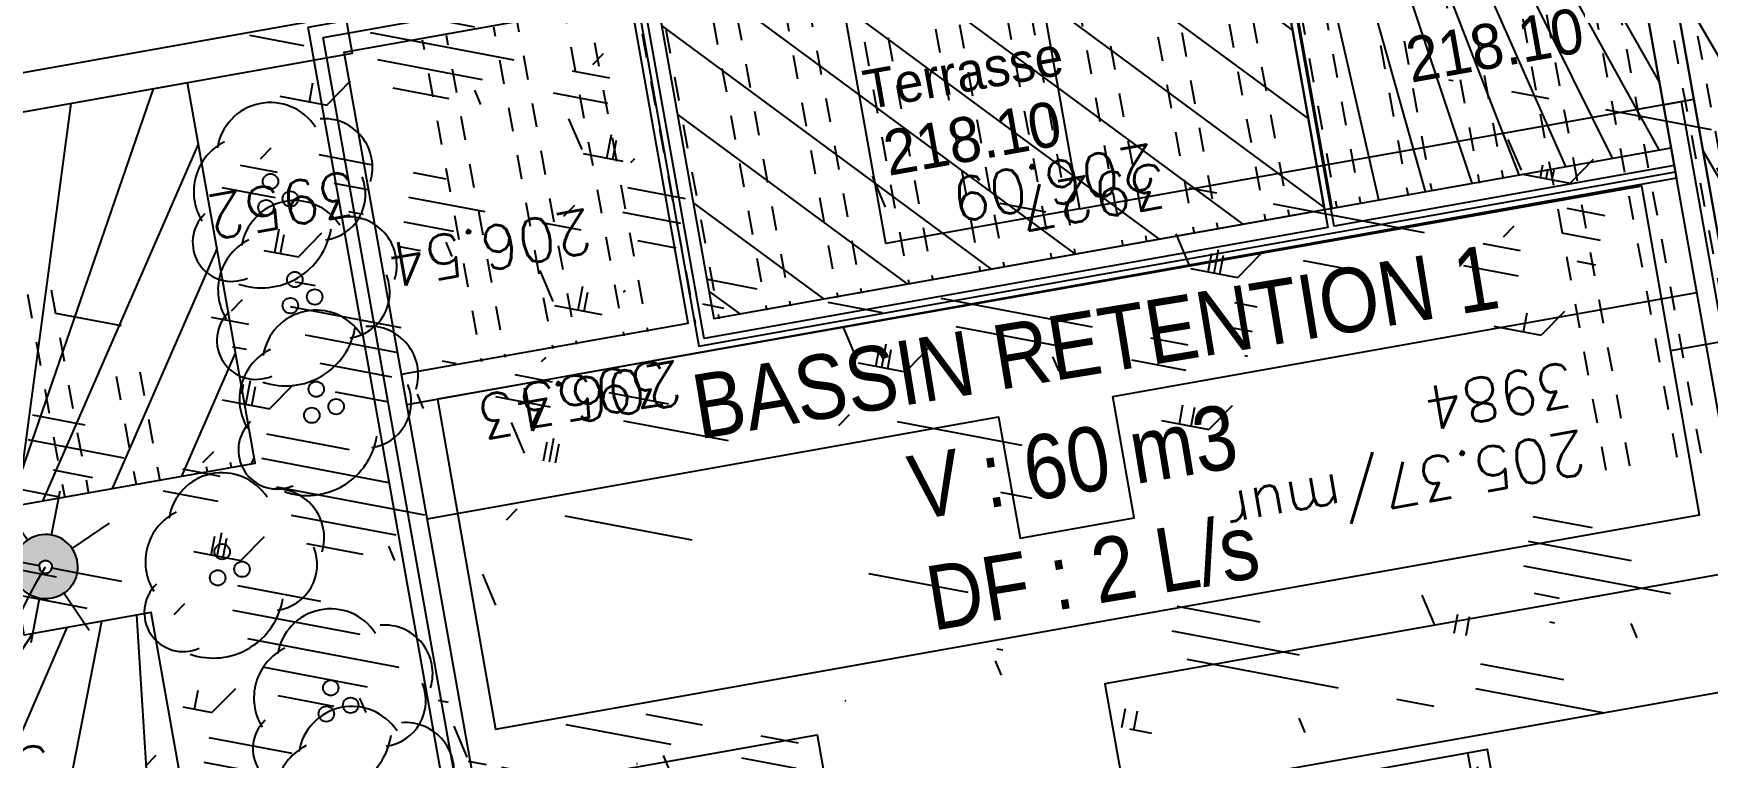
# Model space of a CAD drawing. Extents: x -2313930 to 3286427, y -3858277 to 2572692.
# Drawn here: x 438528 to 451533, y -306258 to -300637 of the extents above; entities that cross this region are included whole.
import ezdxf
from ezdxf.enums import TextEntityAlignment as Align
from ezdxf.lldxf.tags import DXFTag

# ---------------------------------------------------------------- set-up
doc = ezdxf.new("R2010")
doc.units = 0
doc.layers.add('_GAZELEC-RESERVATION 2', color=132, linetype='Continuous', lineweight=18)
doc.layers.add('Fond topo - P', color=252, linetype='Continuous', lineweight=50)
for name, color, linetype, plot in [('Fond topo - N', 252, 'Continuous', False), ('Fond topo - NCACHE', 252, 'Continuous', False), ('Fond topo - ZCACHE', 252, 'Continuous', False)]:
    doc.layers.add(name, color=color, linetype=linetype, plot=plot)
for name, color, linetype in [('Fond topo - Z_500', 252, 'Continuous'), ('prlm-VRD', 2, 'Continuous'), ('SA - arbuste', 252, 'Continuous'), ('SA - banc', 252, 'Continuous'), ('SA - bât A-B', 252, 'Continuous'), ('SA - béton balayé', 252, 'Continuous'), ('SA - couvre sol', 252, 'Continuous'), ('SA - ECL-réso', 252, 'Eclairage public'), ('SA - EP-réso', 252, 'EP'), ('SA - limite revêtement', 252, 'Continuous'), ('SA - platelage bois', 252, 'Continuous')]:
    doc.layers.add(name, color=color, linetype=linetype)
doc.styles.add('Arial', font='arial.ttf')
doc.styles.add('Lignes', font='arial.ttf', dxfattribs={"height": 0.35})
doc.styles.add('SIMPLEX', font='simplex_.ttf', dxfattribs={"height": 1.25})
tags = doc.linetypes.add('CACHE2', pattern=[4.762499928474426, 3.174999952316284, -1.587499976158142]).pattern_tags.tags
tags[6:7] = [DXFTag(74, 4), DXFTag(75, 0), DXFTag(340, '0'), DXFTag(46, 0.0), DXFTag(50, 0.0), DXFTag(44, 0.0), DXFTag(45, 0.0)]
tags[4:5] = [DXFTag(74, 4), DXFTag(75, 0), DXFTag(340, '0'), DXFTag(46, 0.0), DXFTag(50, 0.0), DXFTag(44, 0.0), DXFTag(45, 0.0)]
tags = doc.linetypes.add('Eclairage public', pattern='A,5,-0.25,["ECL",Lignes,S=1,R=0,X=0,Y=-0.18],-1.25', length=6.5).pattern_tags.tags
tags[15:16] = [DXFTag(74, 4), DXFTag(75, 0), DXFTag(340, '0'), DXFTag(46, 0.0), DXFTag(50, 0.0), DXFTag(44, 0.0), DXFTag(45, 0.0)]
tags[4:5] = [DXFTag(74, 4), DXFTag(75, 0), DXFTag(340, '0'), DXFTag(46, 0.0), DXFTag(50, 0.0), DXFTag(44, 0.0), DXFTag(45, 0.0)]
tags = doc.linetypes.add('EP', pattern='A,5,-0.25,["EP",Lignes,S=1,R=0,X=0,Y=-0.18],-1.25', length=6.5).pattern_tags.tags
tags[15:16] = [DXFTag(74, 4), DXFTag(75, 0), DXFTag(340, '0'), DXFTag(46, 0.0), DXFTag(50, 0.0), DXFTag(44, 0.0), DXFTag(45, 0.0)]
tags[4:5] = [DXFTag(74, 4), DXFTag(75, 0), DXFTag(340, '0'), DXFTag(46, 0.0), DXFTag(50, 0.0), DXFTag(44, 0.0), DXFTag(45, 0.0)]
pattern_1 = [(280.4264001144857, (-277130161.1279894, -473864756.7787022), (55.32121061969438, 10.17969329456503), []), (280.4264001144857, (-277130142.6875859, -473864753.3854711), (55.32121061969438, 10.17969329456503), [18.75, -18.75]), (280.4264001144857, (-277130124.2471823, -473864749.99224), (55.32121061969438, 10.17969329456503), [18.75, -18.75])]
pattern_2 = [(349.2763985886067, (-277130161.1279894, -473864756.7787022), (22.32856350872324, 117.9043497231417), [37.5000005625, -202.5000030375]), (79.27639858860677, (-277130147.3110734, -473864759.3953308), (-235.8086994462835, 44.65712701744649), [15.000000225, -105.000001575]), (79.27639858860677, (-277130138.0997961, -473864761.1397498), (-235.8086994462835, 44.65712701744649), [15.000000225, -105.000001575]), (79.27639858860677, (-277130142.7054347, -473864760.2675403), (-235.8086994462835, 44.65712701744649), [18.75000028125, -101.25000151875]), (112.9664661186067, (-277130151.916716, -473864758.5231205), (-191.1515722884832, 280.4658259369293), [12.00000018, -420.7461593111922]), (45.58633105860677, (-277130133.4941673, -473864762.0119574), (22.32856353476547, 117.9043498154048), [12.00000018, -420.7461593111923]), (45.58633105860677, (-277130124.2828801, -473864763.7563783), (22.32856353476547, 117.9043498154048), [26.00000039, -406.6661590999923]), (112.9664661186067, (-277130161.1279894, -473864756.7787022), (-191.1515722884832, 280.4658259369293), [26.00000039, -406.6661590999922]), (349.2763985886067, (-277130073.3609553, -473864750.4999832), (22.32856350872324, 117.9043497231417), [44.42455106636825, -195.5754525336318]), (349.2763985886067, (-277130085.1249766, -473864728.4255323), (22.32856350872324, 117.9043497231417), [82.81008944215131, -56.09585564143782, 43.07431864611476, -58.01973967029608]), (349.2763985886067, (-277130096.7337571, -473864706.3804808), (22.32856350872324, 117.9043497231417), [119.4799495921992, -46.28746189431191, 29.47870124218051, -44.75389087130835]), (349.2763985886067, (-277130108.4191755, -473864684.3209158), (22.32856350872324, 117.9043497231417), [100.4611429069171, -139.5388606930829]), (349.2763985886067, (-277130104.5097786, -473864665.2146754), (22.32856350872324, 117.9043497231417), [65.56973938354608, -174.4302642164539])]

# ---------------------------------------------------------------- blocks, each defined once
blk = doc.blocks.new('Candélabre', base_point=(-13.42592592600001, -9.391534390999993))
for points in [[(-13.67592592600001, -9.391534390999993, -1), (-13.17592592600001, -9.391534390999993), (-13.37592592600001, -9.391534390999993, 1), (-13.475925926, -9.391534390999993)], [(-13.67592592600001, -9.391534390999993, -1), (-13.17592592600001, -9.391534390999993), (-13.37592592600001, -9.391534390999993, 1), (-13.475925926, -9.391534390999993)], [(-13.67592592600001, -9.391534390999993), (-13.475925926, -9.391534390999993, 1), (-13.37592592600001, -9.391534390999993), (-13.17592592600001, -9.391534390999993, -1)], [(-13.67592592600001, -9.391534390999993), (-13.475925926, -9.391534390999993, 1), (-13.37592592600001, -9.391534390999993), (-13.17592592600001, -9.391534390999993, -1)]]:
    blk.add_hatch(color=250).paths.add_polyline_path(points)
at = {"linetype": 'Continuous', "flags": 128}
for points in [[(-13.42592592600001, -9.141534390999993), (-13.42592592600001, -8.791534391999988)], [(-13.60270262100001, -9.214757695999992), (-13.850189994, -8.967270322999994)], [(-13.24914923200001, -9.214757696999996), (-13.001661857, -8.96727032199999)], [(-14.02592592600001, -9.391534390999993), (-13.67592592600001, -9.391534390999993)], [(-13.17592592600001, -9.391534390999993), (-12.825925927, -9.391534390999993)], [(-13.85018999600001, -9.815798461), (-13.60270262200001, -9.568311086999998)], [(-13.00166185800001, -9.815798458999993), (-13.249149231, -9.568311085999994)], [(-13.42592592600001, -9.991534390999988), (-13.42592592600001, -9.641534390999993)]]:
    blk.add_lwpolyline(points, dxfattribs=at)
for points in [[(-13.67592592600001, -9.391534390999993), (-13.475925926, -9.391534390999993, -1), (-13.37592592600001, -9.391534390999993), (-13.17592592600001, -9.391534390999993, 1)], [(-13.67592592600001, -9.391534390999993), (-13.475925926, -9.391534390999993, 1), (-13.37592592600001, -9.391534390999993), (-13.17592592600001, -9.391534390999993, -1)]]:
    blk.add_lwpolyline(points, format="xyb", close=True, dxfattribs=at)
blk = doc.blocks.new('114')
at = {"linetype": 'Continuous', "flags": 128}
blk.add_lwpolyline([(0, 2.600999999999999), (0, 0), (0.9103500000000224, 0), (0.9103500000000224, 2.600999999999999)], close=True, dxfattribs=at)
for points in [[(0, 2.444940000000003), (0.9103500000000224, 2.444940000000003)], [(0.4941900000000032, 2.444940000000003), (0.4941900000000032, 0.1560599999999965)], [(0.7542900000000259, 2.444940000000003), (0.7542900000000259, 0.1560599999999965)], [(0, 0.1560599999999965), (0.9103500000000224, 0.1560599999999965)]]:
    blk.add_lwpolyline(points, dxfattribs=at)
blk = doc.blocks.new('PTOPO')
at = {"layer": 'Fond topo - NCACHE', "style": 'SIMPLEX'}
blk.add_attdef('MAT', text='', height=0.34, dxfattribs=at).set_placement((0.09999999986030161, -0.09999999962747097), align=Align.TOP_LEFT)
at = {"layer": 'Fond topo - ZCACHE', "style": 'SIMPLEX'}
blk.add_attdef('ALT', (0.09999999986030161, 0.09999999962747097), '', height=0.34, dxfattribs=at)
blk = doc.blocks.new('A$C1F970F0F')
at = {"layer": 'SA - béton balayé'}
h = blk.add_hatch(dxfattribs=at)
h.set_pattern_fill('BETON_BALAYE', color=256, scale=49.99999999999999, angle=-10.72360141139323, style=0, pattern_type=2)
h.set_pattern_definition([(349.2763985886067, (-277130161.1279894, -473864756.7787022), (117.3825536141096, 28.65896207176165), [749.9999999999999, -99.99999999999999, 250, -49.99999999999999]), (349.2763985886067, (-277130091.1375459, -473864744.5890418), (-36.75306622226226, 74.64222748057564), [150, -16.5, 299.9999999999999, -37.49999999999999]), (349.2763985886067, (-277130128.6565508, -473864719.6726964), (261.6928111209335, -15.46358973923611), [399.9999999999999, -69.99999999999999, 200, -49.99999999999999])])
edge = h.paths.add_edge_path()
edge.add_line((-3029.358420432381, 2725.663300409979), (-3176.503412120477, 2699.68824411886))
edge.add_line((-3176.503412120477, 2699.68824411886), (-3197.938926788104, 2817.762816654752))
edge.add_line((-3197.938926788104, 2817.762816654752), (-2585.414526747907, 2927.205998263748))
edge.add_line((-2585.414526747906, 2927.205998263748), (-2578.826355698741, 2888.03185968563))
edge.add_line((-2578.826355698741, 2888.03185968563), (-1904.134724859205, 2936.930201529326))
edge.add_line((-1904.134724859205, 2936.930201529326), (-556.7846852388789, 3176.476094804919))
edge.add_arc((-574.2892230096678, 3274.932131851878), 100.0000003678063, 280.0812987824421, 378.0302388281741)
edge.add_arc((1605.009413828708, 4000.887508871435), 2197.033974330638, 193.9407361550014, 198.4415558139132, ccw=False)
edge.add_line((-527.3118890800722, 3471.582166447442), (-688.4548001430187, 4457.417421807394))
edge.add_arc((-1789.293175567613, 4303.567778650573), 1111.537152553589, 7.955943186170549, 45.96465422619263)
edge.add_arc((19.33927830369248, 6251.945001042874), 1547.302139566071, 192.879059078743, 227.9674271135737, ccw=False)
edge.add_line((-1489.03695480859, 5907.060889278498), (-1560.044395075191, 6307.792480241876))
edge.add_line((-1560.044395075191, 6307.792480241875), (-1284.318385454477, 6356.528171834126))
edge.add_line((-1284.318385454477, 6356.528171834125), (-1215.319194815332, 5966.159823136683))
edge.add_arc((19.3392790080029, 6251.94500138343), 1267.302140410601, 193.0326782619799, 228.1653141634967)
edge.add_arc((-1789.293174348239, 4303.567779083163), 1391.537151259583, 7.955943178051314, 46.18746477798038, ccw=False)
edge.add_line((-411.1498586048565, 4496.172671736105), (-275.2797675438888, 3639.964293068523))
edge.add_arc((3153.449018752114, 4499.098145884332), 3534.726590138055, 194.066934089328, 205.9179933813439)
edge.add_arc((1360.60453142281, 3627.843744498979), 1541.393806160593, 205.917993299705, 223.4935397732298)
edge.add_arc((5328.644473156121, 7392.522830198402), 7011.142392459067, 223.4935397712739, 227.6166324867172)
edge.add_line((602.5175779411827, 2213.735113210599), (898.3231051051232, 2004.633868360899))
edge.add_line((898.3231051051231, 2004.633868360899), (847.6940603821262, 1728.843869632567))
edge.add_arc((1998.283496401869, 4025.384621252822), 2568.648569604794, 204.8031901930446, 243.3886814322684, ccw=False)
edge.add_arc((-512.7503180231788, 2859.286821588871), 199.9999996293523, 26.27723080957601, 100.08129874951)
edge.add_line((-547.7593932520969, 3056.198894580915), (-1889.254979973833, 2817.69386697183))
edge.add_line((-1889.254979973833, 2817.69386697183), (-1913.538162964921, 2815.933940840666))
edge.add_line((-1913.538162964921, 2815.933940840666), (-2036.659527240996, 1231.702232686619))
edge.add_line((-2036.659527240996, 1231.702232686619), (-2036.482519291774, 133.7400379066587))
edge.add_arc((-1936.482520511362, 133.7561594007732), 100.0000000799253, 180.0092369357546, 270.0092369145096)
edge.add_line((-1936.466399054336, 33.7561606747783), (-1436.448871649034, 33.83677102289278))
edge.add_line((-1436.448871649034, 33.83677102289275), (-1436.428442326689, -86.1632271734652))
edge.add_line((-1436.42844232669, -86.1632271734652), (-1936.447053287466, -86.24383772407744))
edge.add_arc((-1936.482520706155, 133.7561592480878), 219.9999998311147, 180.0092368832574, 270.00923697005237, ccw=False)
edge.add_line((-2156.482517686297, 133.7206921626651), (-2156.660235340263, 1236.084975973609))
edge.add_line((-2156.660235340263, 1236.084975973609), (-2034.581792946551, 2807.161291871891))
edge.add_line((-2034.581792946552, 2807.16129187189), (-3029.358420432381, 2725.663300409979))
at = {"layer": 'SA - couvre sol'}
h = blk.add_hatch(dxfattribs=at)
h.set_pattern_fill('PELOUSE6', color=256, scale=20.0000003, angle=-10.72360141139323, style=0, pattern_type=2)
h.set_pattern_definition(pattern_2)
edge = h.paths.add_edge_path()
edge.add_line((-1632.742975582498, 6295.544812236144), (-1560.044395075191, 6307.792480241875))
edge.add_line((-1560.044395075191, 6307.792480241875), (-1489.03695480859, 5907.060889278497))
edge.add_arc((19.33927858444463, 6251.945001274068), 1547.302139910603, 192.8790590847714, 227.9674271115839)
edge.add_arc((-1789.293174050157, 4303.567779405864), 1111.537150936208, 7.955943158439197, 45.96465425536343, ccw=False)
edge.add_line((-688.4548001430188, 4457.417421807394), (-527.3118889386417, 3471.58216556757))
edge.add_arc((1605.009461608266, 4000.887523045971), 2197.034024191142, 193.9407362367347, 198.4415558475564)
edge.add_arc((-574.2892230041205, 3274.93213175604), 100.0000002636742, -79.91870121107519, 18.030237186463182, ccw=False)
edge.add_line((-556.7846852388786, 3176.476094804919), (-1904.134724859205, 2936.930201529326))
edge.add_line((-1904.134724859205, 2936.930201529326), (-2578.826355698741, 2888.03185968563))
edge.add_line((-2578.826355698741, 2888.03185968563), (-2585.414526747907, 2927.205998263748))
edge.add_line((-2585.414526747906, 2927.205998263748), (-2211.215455834145, 2993.726689657081))
edge.add_line((-2211.215455834145, 2993.726689657081), (-2206.564282920079, 2967.62709109135))
edge.add_line((-2206.564282920079, 2967.62709109135), (-1076.313708471887, 3169.047462598764))
edge.add_line((-1076.313708471887, 3169.047462598764), (-1533.723094155923, 5733.468543553034))
edge.add_line((-1533.723094155923, 5733.468543553034), (-1632.742975582498, 6295.544812236144))
h = blk.add_hatch(dxfattribs=at)
h.set_pattern_fill('PELOUSE6', color=256, scale=20.0000003, angle=-10.72360141139323, style=0, pattern_type=2)
h.set_pattern_definition(pattern_2)
h.paths.add_polyline_path([(-3404.319882600679, 3978.057930172946), (-3181.519558210426, 4017.763104276625), (-3137.089074274293, 3767.678977688027), (-3359.756988684878, 3727.997640739057)])
h = blk.add_hatch(dxfattribs=at)
h.set_pattern_fill('PELOUSE6', color=256, scale=20.0000003, angle=-10.72360141139323, style=0, pattern_type=2)
h.set_pattern_definition(pattern_2)
h.paths.add_polyline_path([(-3298.165509577112, 2675.607043131192), (-3333.056756284105, 2871.395554203723), (-3431.982729456081, 2853.766095122478), (-3467.0716222672, 3050.663961028087), (-3368.145649112554, 3068.293420017826), (-3403.234541883467, 3265.191286010609), (-3797.030273717561, 3195.013500392702), (-3814.574720123121, 3293.462433345506), (-3519.227921227619, 3346.095772507767), (-3554.31681402141, 3542.993638504882), (-3652.765747051507, 3525.449192066567), (-3670.310193457068, 3623.898125019371), (-3473.412327505706, 3658.987017821825), (-3526.045666699509, 3954.333816675906), (-3427.59673366941, 3971.878263114222), (-3199.716966173931, 2693.153391904228)])
h = blk.add_hatch(dxfattribs=at)
h.set_pattern_fill('PELOUSE6', color=256, scale=20.0000003, angle=-10.72360141139323, style=0, pattern_type=2)
h.set_pattern_definition(pattern_2)
h.paths.add_polyline_path([(-3339.756319948983, 3615.765857194901), (-3355.546321705322, 3704.369896898178), (-2369.183400165857, 3880.148250939387), (-2353.393398409518, 3791.544211236111), (-2807.232427039124, 3710.666193858904), (-2790.495782526751, 3616.439634387315), (-2879.088808031324, 3600.688645948596), (-2895.841931179292, 3694.875218329639)])
h = blk.add_hatch(dxfattribs=at)
h.set_pattern_fill('PELOUSE6', color=256, scale=20.0000003, angle=-10.72360141139323, style=0, pattern_type=2)
h.set_pattern_definition(pattern_2)
h.paths.add_polyline_path([(-2813.293730211771, 3487.643289467765), (-2315.023090823213, 3576.233009235278), (-2299.233301881405, 3487.630163684054), (-2797.539858110523, 3399.034044823264)])
h = blk.add_hatch(dxfattribs=at)
h.set_pattern_fill('PELOUSE6', color=256, scale=20.0000003, angle=-10.72360141139323, style=0, pattern_type=2)
h.set_pattern_definition(pattern_2)
h.paths.add_polyline_path([(-3301.456839618914, 3400.852095514478), (-3036.755490364462, 3447.913935397931), (-3021.098160191325, 3359.287527242102), (-3285.64583143136, 3312.130180475482)])
at = {"layer": 'SA - platelage bois'}
h = blk.add_hatch(dxfattribs=at)
h.set_pattern_fill('PASSERELLE', color=256, scale=150, angle=-79.57359988551433, style=0, pattern_type=2)
h.set_pattern_definition(pattern_1)
h.paths.add_polyline_path([(-4335.267744219151, 4440.927387803801), (-4492.490680990537, 4412.908908511484), (-4468.981122882024, 4280.987338359439), (-4647.173052249411, 4249.232004214435), (-4585.76748988437, 3904.660738842532), (-4684.216422805634, 3887.116292478393), (-4660.177072840863, 3752.221847930361), (-4463.279206866626, 3787.310740728484), (-4410.645867672823, 3491.963941874403), (-4607.543733624184, 3456.875049071948), (-4589.999287218625, 3358.426116119144), (-4491.550354280032, 3375.970562574789), (-4456.461461509119, 3179.072696582007), (-4554.910394430382, 3161.528250217867), (-4537.365948024823, 3063.079317265063), (-4143.570216190728, 3133.25710288297), (-4064.620207443004, 2690.236904562595), (-4261.518073302859, 2655.14801174281), (-4270.290296560057, 2704.372478182124), (-4368.739229498649, 2686.828031726479), (-4333.843767498192, 2491.015584049302), (-3298.165509577112, 2675.607043131192), (-3324.284533135743, 2822.171087690233), (-3718.080264969837, 2751.993302072327), (-3726.852488209704, 2801.217768603146), (-3431.982729456081, 2853.766095122478), (-3467.0716222672, 3050.663961028087), (-3761.941380923771, 2998.115634395587), (-3814.574720123121, 3293.462433345506), (-3519.227921227619, 3346.095772507767), (-3554.31681402141, 3542.993638504882), (-3652.765747051507, 3525.449192066567), (-3670.310193457068, 3623.898125019371), (-3473.412327505706, 3658.987017821825), (-3526.045666699509, 3954.333816675906), (-4226.313273780827, 3829.540107731822)])
h = blk.add_hatch(dxfattribs=at)
h.set_pattern_fill('PASSERELLE', color=256, scale=150, angle=-79.57359988551433, style=0, pattern_type=2)
h.set_pattern_definition(pattern_1)
h.paths.add_polyline_path([(-2394.329217277183, 4158.046951394052), (-2306.606985163426, 3665.802286708539), (-1223.611898650006, 3858.801323546456), (-1311.334130637599, 4351.045988397651)])
h = blk.add_hatch(dxfattribs=at)
h.set_pattern_fill('PASSERELLE', color=256, scale=150, angle=-79.57359988551433, style=0, pattern_type=2)
h.set_pattern_definition(pattern_1)
h.paths.add_polyline_path([(-2682.206220137415, 4106.744803987767), (-2637.643324579917, 3856.68450495379), (-2373.394067259795, 3903.775994801927), (-2417.956962799963, 4153.836293927409)])
h = blk.add_hatch(dxfattribs=at)
h.set_pattern_fill('PASSERELLE', color=256, scale=150, angle=-79.57359988551433, style=0, pattern_type=2)
h.set_pattern_definition(pattern_1)
h.paths.add_polyline_path([(-3161.630233608043, 4021.307322350282), (-3117.067338067875, 3771.247023224799), (-2642.565771288473, 3855.807282562109), (-2687.128667051858, 4105.867581635077)])
at = {"layer": 'SA - arbuste', "ltscale": 0.800000011920929}
for centre in [(-3461.504981471341, 3877.666191051731), (-3464.979589376105, 3857.378375206131), (-3446.070599978994, 3864.086597431014), (-3442.633652246462, 3801.564397609298), (-3446.108260174102, 3781.27658176803), (-3427.199270754115, 3787.984803988581), (-3425.967467594821, 3716.441640269442), (-3410.533086102475, 3702.862046648725), (-3429.442075522462, 3696.153824428175), (-3499.05585237813, 3590.194752611251), (-3483.621470868454, 3576.615159082039), (-3502.53046030577, 3569.906936769983), (-3414.707559869474, 3484.533754894435), (-3399.273178377127, 3470.954161273718), (-3418.182167797114, 3464.245939053167)]:
    blk.add_circle(centre, 6, dxfattribs=at)
at = {"layer": 'SA - arbuste', "ltscale": 0.6399999856948853}
for centre, radius, start, end in [((-3461.616878966472, 3897.261717410387), 41.674688, 32.90494450850222, 171.122222747956), ((-3420.010849608282, 3888.690077853146), 37.72767999999999, 342.9842594908044, 94.63470469373227), ((-3478.013911811284, 3869.815436139275), 43.180544, 116.3248626312973, 211.8320556308634), ((-3423.344033892074, 3867.687047914036), 35.676672, 277.8831336789501, 22.28760147896251), ((-3442.745549764469, 3821.159923972286), 41.674688, 32.90494450850222, 171.1222230151524), ((-3491.697197859886, 3830.429061328602), 30.327872, 133.2696689600436, 293.7521365777301), ((-3401.139520400732, 3812.588284319208), 37.72767999999999, 342.9842594908044, 94.63470469373227), ((-3468.465991745563, 3849.818255551083), 54.727168, 251.0377365152544, 350.7437827194919), ((-3459.142582609281, 3793.713642701175), 43.180544, 116.3248626312973, 211.8320556308634), ((-3404.472704690071, 3791.585254475935), 35.676672, 277.8831334746112, 22.28760147896251), ((-3472.825868652336, 3754.327267794663), 30.327872, 133.2696686423436, 293.7521365777301), ((-3426.079365130158, 3736.037166540925), 41.674688, 32.90494467775616, 171.1222224813845), ((-3449.59466254356, 3773.716462112983), 54.727168, 251.0377365523678, 350.7437825057393), ((-3384.473335749092, 3727.465526979352), 37.72767999999999, 342.9842594908044, 94.63470461757107), ((-3442.476397957641, 3708.590885361319), 43.180544, 116.3248626312973, 211.8320556308634), ((-3387.806520015554, 3706.462497131747), 35.676672, 277.883133562608, 22.28760147896251), ((-3456.159684000696, 3669.204510454808), 30.327872, 133.2696683174558, 293.7521367830749), ((-3432.928477869043, 3688.593704768795), 54.727168, 251.0377365152544, 350.7437825057393), ((-3499.167749896137, 3609.790278974238), 41.674688, 32.90494467775616, 171.1222224813845), ((-3457.561720515071, 3601.218639412666), 37.72767999999999, 342.9842594908044, 94.63470461757107), ((-3515.564782718073, 3582.343997698795), 43.180544, 116.3248626312973, 211.8320556308634), ((-3460.894904798863, 3580.215609473556), 35.676672, 277.8831336789501, 22.28760178340445), ((-3529.248068766675, 3542.957622888121), 30.327872, 133.2696686423436, 293.7521367830749), ((-3506.016862652352, 3562.346817110603), 54.727168, 251.0377365152544, 350.7437827194919), ((-3414.819457387481, 3504.129281257423), 41.674688, 32.90494467775616, 171.1222224813845), ((-3373.213428006415, 3495.55764169585), 37.72767999999999, 342.9842594908044, 94.63470461757107), ((-3431.216490209417, 3476.682999981979), 43.180544, 116.3248626312973, 211.8320556308634), ((-3376.546612290207, 3474.55461175674), 35.676672, 277.8831336789501, 22.28760178340445), ((-3398.227876303027, 3428.380426917743), 41.674688, 32.90494467775616, 171.1222224813845), ((-3444.899776258019, 3437.296625171306), 30.327872, 133.2696683174558, 293.7521367830749), ((-3421.668570143696, 3456.685819393787), 54.727168, 251.0377365152544, 350.7437827194919), ((-3356.62184692196, 3419.80878735617), 37.72767999999999, 342.9842594908044, 94.63470461757107), ((-3414.624909147839, 3400.934145646632), 43.180544, 116.3248626312973, 211.8320554210229)]:
    blk.add_arc(centre, radius, start, end, dxfattribs=at)
at = {"layer": 'SA - bât A-B', "linetype": 'Continuous', "ltscale": 2.539999961853027, "elevation": 9.999999999999998e-08, "flags": 128}
for points in [[(-4891.208220167493, 4341.854014492964), (-4550.158628513374, 2428.087821803657), (-3171.873868801296, 2673.710017606947), (-3404.319882600679, 3978.057930172946), (-2379.562068281582, 4160.679690604004), (-2625.183937557962, 5538.9626177042), (-5028.226891870663, 5110.720795591417), (-4919.630223348451, 4501.341285905692)], [(-4538.832048105923, 2444.327162202496), (-3188.11766236816, 2685.063134288174), (-3420.558952990663, 3989.384543523098), (-2395.801138837249, 4172.00630408032), (-2636.510566602577, 5522.723550404896), (-5011.987817731413, 5099.394161246686)], [(-4870.387587714489, 4361.816510965448), (-4530.741633449554, 2455.926691246847), (-3199.716966173931, 2693.153391904228), (-3432.158289101265, 3997.474982045343), (-2407.400474873673, 4180.096742493728), (-2644.601016008993, 5511.124216758372), (-5000.388478969709, 5091.303708193815), (-4893.195368027506, 4489.800123754009)], [(-4028.476644085583, 3895.268947438105), (-4202.042121845539, 3864.33808688549), (-4305.733258376407, 4446.190687121713), (-3536.551398338173, 4583.265508594228), (-3432.860261692925, 4001.412908336342), (-3786.3293732782, 3938.421673270128)], [(-3519.227921227619, 3346.095772507767), (-3554.31681402141, 3542.993638504882), (-3652.765747051507, 3525.449192066567), (-3670.310193457068, 3623.898125019371), (-3473.412327505706, 3658.987017821825), (-3526.045673387598, 3954.333854435716), (-4226.313273780827, 3829.540107731822), (-4335.267744219151, 4440.927387803801), (-4492.490680990537, 4412.908908511484), (-4468.981122882024, 4280.987338359439), (-4647.173052249411, 4249.232004214435), (-4585.767489775534, 3904.660738916708), (-4684.216422788304, 3887.116292569898), (-4660.177072840863, 3752.221847930361), (-4463.279206866626, 3787.310740728484), (-4410.645867672823, 3491.963941874403), (-4607.543733624184, 3456.875049071948), (-4589.999287218625, 3358.426116119144)], [(-2365.576328338641, 3939.704854254208), (-2195.237654865478, 2983.866164549761), (-1092.552781684204, 3180.374090701546), (-1301.489237300898, 4352.800433006666)], [(-2355.731435116323, 3941.459298884884), (-2187.147206160669, 2995.465502499809), (-1104.152119515538, 3188.464539407571), (-1311.334130637599, 4351.045988397651)]]:
    blk.add_lwpolyline(points, dxfattribs=at)
for points in [[(-3398.062247843995, 3977.141562340628), (-4226.31346780538, 3829.540073100857), (-4340.531272225337, 4470.462033117427), (-3512.280052338127, 4618.063522466034)], [(-2417.956961123608, 4153.836284510334), (-1287.706386739186, 4355.256655555886), (-1076.313708432369, 3169.047462306917), (-2206.564282920079, 2967.62709109135)], [(-2394.329217168348, 4158.046951468227), (-1311.334130637599, 4351.045988397651), (-1223.611898650006, 3858.801323546456), (-2306.606985163426, 3665.802286708539)], [(-1287.706386739186, 4355.256655555886), (-1076.313708471887, 3169.047462598764), (-1099.927739209028, 3164.839238981448), (-2206.564282920079, 2967.62709109135), (-2379.35917897453, 3937.248631813823), (-2355.731435116323, 3941.459298884884), (-2187.147206160669, 2995.465502499809), (-1104.152119515538, 3188.464539407571), (-1311.334130637599, 4351.045988397651)]]:
    blk.add_lwpolyline(points, close=True, dxfattribs=at)
at = {"layer": 'SA - bât A-B', "ltscale": 2.539999961853027, "elevation": 9.999999999999998e-08, "flags": 128}
for points in [[(-3355.546321613816, 3704.369896880849), (-3359.756988684878, 3727.997640739057), (-3136.956622856489, 3767.702581685098), (-3181.519707724893, 4017.763943215076), (-2417.957152122652, 4153.837356236067), (-2369.183400165857, 3880.148250939387)], [(-3117.067338067875, 3771.247023224799), (-2373.394067259795, 3903.775994801927), (-2417.956962799963, 4153.836293927409), (-3161.630233608043, 4021.307322350282)], [(-2370.937844797749, 3889.99314428042), (-2635.187102135199, 3842.901654340778), (-2682.206409757497, 4106.745866352745), (-2687.128667034529, 4105.867581726583), (-2640.109548734921, 3842.024432023274), (-3124.655506966235, 3755.674175755277), (-3171.674625489061, 4019.517325406072), (-3176.597072106111, 4018.640102997062), (-3128.700731330078, 3749.874506782419), (-2370.060622441941, 3885.070697507567)]]:
    blk.add_lwpolyline(points, close=True, dxfattribs=at)
at = {"layer": 'SA - bât A-B', "linetype": 'CACHE2', "ltscale": 0.1500000059604645, "elevation": 9.999999999999998e-08, "flags": 128}
for points in [[(-2871.711494606616, 4072.973334660922), (-2833.113710821388, 3856.385672460162), (-2355.731435116323, 3941.459298884884), (-2394.329217277183, 4158.046951394052)], [(-2833.113901900156, 3856.386744390568), (-2983.365125238124, 3829.610684487267), (-3021.962718093625, 4046.19727459627)]]:
    blk.add_lwpolyline(points, dxfattribs=at)
at = {"layer": 'SA - ECL-réso', "ltscale": 0.75, "elevation": 9.999999999999998e-08, "flags": 128}
blk.add_lwpolyline([(-4147.194311888063, 4080.129968697482, 0.3461317724329636), (-4369.874974451702, 4227.062549708057, 0.2412726222501949), (-4615.533278049003, 3923.516989128872, 0.2293300014511306), (-4512.327666494318, 3346.350587378748, -0.3310049230299431), (-4115.302226212525, 2825.990739713797, -0.235092745844293), (-3418.516958922506, 2955.622052266285, -0.471621246903067), (-3636.203820858852, 3578.55210960342)], format="xyb", dxfattribs=at)
at = {"layer": 'SA - EP-réso', "ltscale": 0.75, "elevation": 9.999999999999998e-08, "flags": 128}
blk.add_lwpolyline([(-2373.749889289136, 3746.392731235199), (-1179.430136902757, 3958.354516762799)], dxfattribs=at)
at = {"layer": 'SA - EP-réso', "linetype": 'ByBlock', "elevation": 9.999999999999998e-08, "flags": 128}
blk.add_lwpolyline([(-3331.656945035918, 3708.627189139684), (-3286.678803515585, 3452.547188416882), (-2351.346454549333, 3618.84029414253), (-2396.153323960311, 3873.94516831487)], close=True, dxfattribs=at)
at = {"layer": 'SA - limite revêtement', "elevation": 9.999999999999998e-08, "flags": 128}
for points in [[(-3339.756319948983, 3615.765857194901), (-2895.841931179292, 3694.875218329639), (-2879.088808031324, 3600.688645948596), (-2790.495782526751, 3616.439634387315), (-2807.232427039124, 3710.666193858904), (-2353.393398409518, 3791.544211236111)], [(-2315.02405041628, 3576.238394137756), (-2813.293730211771, 3487.643289467765), (-2797.539858110523, 3399.034044823264), (-2299.233301881405, 3487.630163684054)], [(-3300.301769464172, 3401.057938961653), (-3036.755490364462, 3447.913935397931), (-3021.098160191325, 3359.287527242102), (-3284.547897457227, 3312.4486959464)]]:
    blk.add_lwpolyline(points, dxfattribs=at)
at = {"layer": 'SA - platelage bois', "elevation": 9.999999999999998e-08, "flags": 128}
blk.add_lwpolyline([(-3519.227921227619, 3346.095772507767), (-3554.31681402141, 3542.993638504882), (-3652.765747051507, 3525.449192066567), (-3670.310193457068, 3623.898125019371), (-3473.412327505706, 3658.987017821825), (-3526.045666699509, 3954.333816675906), (-4226.313273780827, 3829.540107731822), (-4335.267744219151, 4440.927387803801), (-4492.490680990537, 4412.908908511484), (-4468.981122882024, 4280.987338359439), (-4647.173052249411, 4249.232004214435), (-4585.76748988437, 3904.660738842532), (-4684.216422805634, 3887.116292478393), (-4660.177072840863, 3752.221847930361), (-4463.279206866626, 3787.310740728484), (-4410.645867672823, 3491.963941874403), (-4607.543733624184, 3456.875049071948), (-4589.999287218625, 3358.426116119144)], dxfattribs=at)
for points in [[(-2394.329217277183, 4158.046951394052), (-2306.606985163426, 3665.802286708539), (-1223.611898650006, 3858.801323546456), (-1311.334130637599, 4351.045988397651)], [(-2682.206220137415, 4106.744803987767), (-2637.643324579917, 3856.68450495379), (-2373.394067259795, 3903.775994801927), (-2417.956962799963, 4153.836293927409)], [(-3161.630233608043, 4021.307322350282), (-3117.067338067875, 3771.247023224799), (-2642.565771288473, 3855.807282562109), (-2687.128667051858, 4105.867581635077)]]:
    blk.add_lwpolyline(points, close=True, dxfattribs=at)
at = {"layer": 'Fond topo - P', "ltscale": 2}
ref = blk.add_blockref('PTOPO', (-2750.367178425722, 3850.978170383168), dxfattribs=dict(at, xscale=99.99999999999994, yscale=99.99999999999994, zscale=99.99999999999994, rotation=190.0656205306617))
ref.add_attrib('MAT', '3927', dxfattribs={"layer": 'Fond topo - N', "color": 0, "ltscale": 2, "height": 33.99999999999999, "rotation": 190.0656204987762, "style": 'SIMPLEX'}).set_placement((-2761.961020257622, 3859.076493133527), align=Align.TOP_LEFT)
ref.add_attrib('ALT', '206.09', (-2776.74609169238, 3907.026013168705), dxfattribs={"layer": 'Fond topo - Z_500', "color": 0, "ltscale": 2, "height": 33.99999999999999, "rotation": 190.0656204987762, "style": 'SIMPLEX'})
ref = blk.add_blockref('PTOPO', (-3380.794183572128, 3844.496384067139), dxfattribs=dict(at, xscale=99.99999999999994, yscale=99.99999999999994, zscale=99.99999999999994, rotation=190.0656205306617))
ref.add_attrib('MAT', '3952', dxfattribs={"layer": 'Fond topo - N', "color": 0, "ltscale": 2, "height": 33.99999999999999, "rotation": 190.0656204987762, "style": 'SIMPLEX'}).set_placement((-3392.388025404028, 3852.594706817497), align=Align.TOP_LEFT)
ref.add_attrib('ALT', '206.54', (-3214.672099453613, 3856.664788966646), dxfattribs={"layer": 'Fond topo - Z_500', "color": 0, "ltscale": 2, "height": 33.99999999999999, "rotation": 190.0656204987762, "style": 'SIMPLEX'})
ref = blk.add_blockref('PTOPO', (-3138.011290832853, 3697.791317996216), dxfattribs=dict(at, xscale=99.99999999999994, yscale=99.99999999999994, zscale=99.99999999999994, rotation=190.0656205306617))
ref.add_attrib('MAT', '3953', dxfattribs={"layer": 'Fond topo - N', "color": 0, "ltscale": 2, "height": 33.99999999999999, "rotation": 190.0656204987762, "style": 'SIMPLEX'}).set_placement((-3149.605132664753, 3705.889640746575), align=Align.TOP_LEFT)
ref.add_attrib('ALT', '206.43', (-3144.785662768701, 3738.657380992325), dxfattribs={"layer": 'Fond topo - Z_500', "color": 0, "ltscale": 2, "height": 33.99999999999999, "rotation": 190.0656204987762, "style": 'SIMPLEX'})
ref = blk.add_blockref('PTOPO', (-2434.555197821306, 3696.355308052422), dxfattribs=dict(at, xscale=99.99999999999999, yscale=99.99999999999999, zscale=99.99999999999999, rotation=190.0656205306616))
ref.add_attrib('MAT', '3984', dxfattribs={"layer": 'Fond topo - N', "color": 0, "ltscale": 2, "height": 33.99999999999999, "rotation": 190.0656204987762, "style": 'SIMPLEX'}).set_placement((-2446.149039653205, 3704.453630802781), align=Align.TOP_LEFT)
ref.add_attrib('ALT', '205.37/mur', (-2442.653520544456, 3684.761466239066), dxfattribs={"layer": 'Fond topo - Z_500', "color": 0, "ltscale": 2, "height": 33.99999999999999, "rotation": 190.0656204987762, "style": 'SIMPLEX'})
ref = blk.add_blockref('PTOPO', (-3616.853019720252, 3399.750025938126), dxfattribs=dict(at, xscale=99.99999999999994, yscale=99.99999999999994, zscale=99.99999999999994, rotation=190.0656205306617))
ref.add_attrib('MAT', '3951', dxfattribs={"layer": 'Fond topo - N', "color": 0, "ltscale": 2, "height": 33.99999999999999, "rotation": 190.0656204987762, "style": 'SIMPLEX'}).set_placement((-3628.446861552151, 3407.848348688486), align=Align.TOP_LEFT)
ref.add_attrib('ALT', '207.02', (-3455.907151491421, 3407.592272490561), dxfattribs={"layer": 'Fond topo - Z_500', "color": 0, "ltscale": 2, "height": 33.99999999999999, "rotation": 190.0656204987762, "style": 'SIMPLEX'})
at = {"layer": 'SA - banc', "xscale": 99.99999999999999, "yscale": 99.99999999999999, "zscale": 99.99999999999999, "rotation": 100.2393593535646}
blk.add_blockref('114', (-2499.890510363371, 3347.166966236134), dxfattribs=at)
at = {"layer": 'SA - ECL-réso', "linetype": 'ByBlock', "xscale": 99.99999999999999, "yscale": 99.99999999999999, "zscale": 99.99999999999999, "rotation": 349.2763985886067}
blk.add_blockref('Candélabre', (-3636.203820858852, 3578.55210960342), dxfattribs=at)
at = {"layer": 'SA - bât A-B', "style": 'Arial'}
for s, height, width, p in [('218.10', 34.99999999999999, 0.9273999929428101, (-2575.581524963113, 3954.2877143837)), ('Terrasse', 30.3049096, 0.9375, (-2997.870637870741, 3933.52285336412)), ('218.10', 34.99999999999999, 0.9273999929428101, (-2981.417041399787, 3881.964335645461))]:
    blk.add_text(s, height=height, rotation=10.10452419321967, dxfattribs=dict(at, width=width)).set_placement(p)
at = {"layer": 'SA - EP-réso', "style": 'Arial', "width": 0.8575000166893005}
for s, p in [('BASSIN RETENTION 1', (-3128.624393226688, 3677.471800775113)), ('V : 60 m3', (-2960.52765863995, 3614.609621851909)), ('DF : 2 L/s', (-2946.914895345094, 3528.792118559123))]:
    blk.add_text(s, height=49.99999999999999, rotation=9.321765967751684, dxfattribs=at).set_placement(p)

msp = doc.modelspace()

# ---------------------------------------------------------------- linework, layer by layer
at = {"layer": '_GAZELEC-RESERVATION 2'}
msp.add_circle((486248.4803309143, -227485.9628347494), 2800178.148749841, dxfattribs=at)

# ---------------------------------------------------------------- block references
at = {"layer": 'prlm-VRD', "xscale": 10, "yscale": 10, "zscale": 10}
msp.add_blockref('A$C1F970F0F', (474984.297679401, -340562.691042779), dxfattribs=at)

doc.saveas('drawing.dxf')
